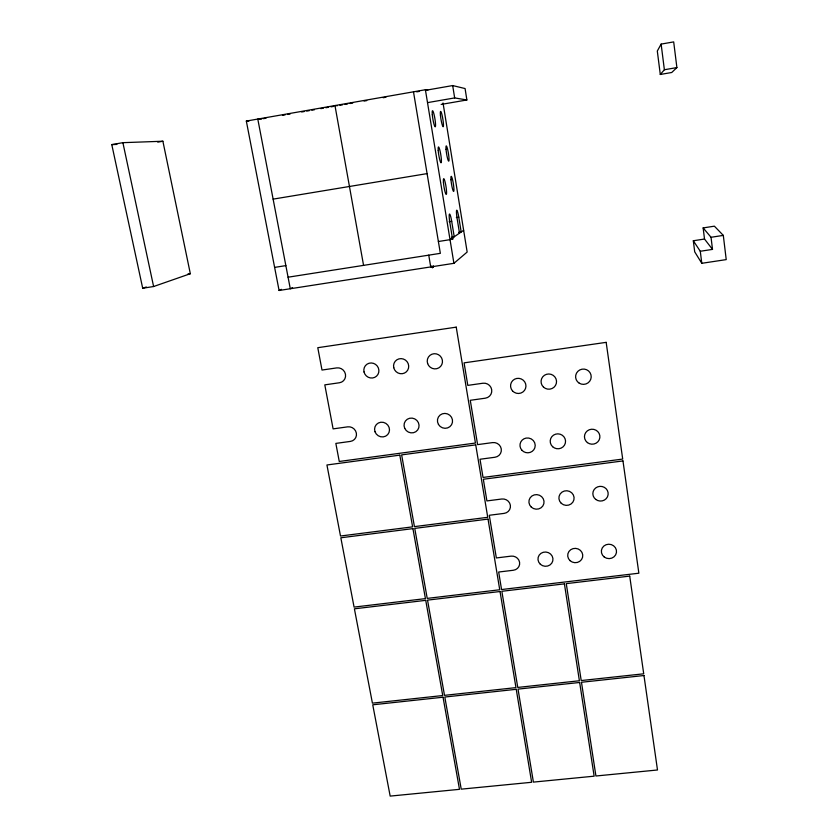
<?xml version="1.0" encoding="UTF-8"?>
<svg xmlns="http://www.w3.org/2000/svg" width="838" height="838" viewBox="0 0 838 838"><rect width="100%" height="100%" fill="white"/><g stroke="black" fill="none" stroke-linecap="round" stroke-linejoin="round"><path stroke-width="1.26" d="M661.13 44.1L657.306 51.034L660.292 74.467L671.73 72.497L676.895 67.585L673.689 41.9L661.13 44.1L664.377 69.743L660.292 74.467M427.841 90.19L425.39 89.739L246.33 121.07L279.085 290.482L453.913 263.321L467.164 252.049L443.03 102.98M463.644 230.293L450.027 239.668L438.379 241.512M292.556 287.602L290.283 288.743L257.79 119.059L261.634 119.122M279.085 290.482L281.432 289.33M153.605 286.523L190.331 273.712L162.886 141.234L122.893 142.669L111.779 144.607L142.701 288.241L153.605 286.523L122.893 142.669M142.701 288.241L146.336 286.994M263.404 118.671L265.981 118.221M282.49 115.33L285.109 114.879M287.602 114.439L290.147 113.989M301.649 111.978L304.246 111.527M306.76 111.087L309.348 110.637M311.862 110.197L314.449 109.747M320.807 108.636L323.374 108.186M325.909 107.735L328.475 107.285M331.02 106.845L333.576 106.395M339.956 105.284L342.512 104.834M345.036 104.394L347.623 103.943M350.116 103.503L352.725 103.053M364.101 101.063L366.761 100.591M383.165 97.721L385.909 97.239M416.706 91.855L419.272 91.405M425.704 90.284L452.677 85.56L465.08 88.556L466.881 99.973L441.144 104.425M157.754 142.135L162.886 141.234M427.726 102.592L454.657 97.92L466.881 99.973M664.377 69.743L676.895 67.585M273.125 199.13L427.087 173.613M456.354 217.555L458.774 217.168L461.183 231.99L458.763 232.367M449.158 221.703L451.692 221.305L454.227 236.777L451.703 237.175M187.806 274.11L190.331 273.712M274.623 267.395L285.852 265.615M288.073 277.2L440.348 253.338L413.49 91.813M704.517 239.04L703.145 227.915L714.385 226.176L723.309 235.394L726.221 259.612L701.794 263.3L694.702 251.829L693.319 240.757L704.517 239.04L712.51 249.389L700.285 251.264L693.319 240.757M703.145 227.915L711.033 237.28L723.309 235.394M111.779 144.607L116.88 144.419M246.33 121.07L248.865 121.091M337.41 105.724L334.97 105.557L363.566 265.374M433.173 266.034L433.435 266.819L433.246 266.107M428.752 255.15L430.722 266.924M452.384 238.044L449.817 222.395A7.909 1.006 81.1 0 1 449.482 214.036A7.909 1.006 81.1 0 1 451.692 221.305M425.39 89.739L453.913 263.321M459.496 233.142L457.066 218.163A7.573 0.922 81.1 0 1 456.71 210.191A7.573 0.922 81.1 0 1 458.774 217.168M452.677 85.56L454.657 97.92M700.285 251.264L701.794 263.3M711.033 237.28L712.51 249.389M431.497 266.631L432.356 267.657L433.414 266.903L432.356 267.657L431.738 266.023L431.507 266.557M451.441 238.411C453.149 241.993 453.903 235.384 451.441 238.411M456.228 327.145L317.78 347.697L322.002 370.05L336.719 367.903A7.657 7.333 45.6 0 1 345.466 374.261A7.657 7.333 45.6 0 1 339.484 382.746L324.798 384.862L333.105 428.878L347.697 426.846A7.563 7.207 38.6 0 1 356.36 433.12A7.563 7.207 38.6 0 1 350.41 441.406L335.849 443.407L339.264 461.476L475.429 443.04L456.228 327.145M606.167 342.354L464.084 362.864L467.803 385.375L482.908 383.238A7.689 7.511 26.8 0 1 491.686 389.649A7.689 7.511 26.8 0 1 485.338 398.186L470.275 400.302L477.597 444.622L492.576 442.6A7.615 7.364 20.6 0 1 501.26 448.917A7.615 7.364 20.6 0 1 494.954 457.255L480.017 459.255L483.034 477.44L622.707 459.067L606.167 342.354M399.81 455.139L326.935 464.985L340.5 536.016L412.61 526.851L399.81 455.139M475.733 444.873L401.643 454.887L414.433 526.62L487.737 517.308L475.733 444.873M622.969 460.921L483.327 479.252L486.909 500.925L501.753 499.008A7.542 7.228 17.6 0 1 510.363 505.251A7.542 7.228 17.6 0 1 504.099 513.39L489.287 515.276L496.347 557.951L511.065 556.139A7.479 7.081 15.7 0 1 519.581 562.298A7.479 7.081 15.7 0 1 513.359 570.259L498.673 572.029L501.564 589.543L638.87 573.202L622.969 460.921M412.925 528.621L340.836 537.776L354.076 607.1L425.432 598.615L412.925 528.621M488.03 519.099L414.747 528.39L427.223 598.395L499.741 589.763L488.03 519.099M425.735 600.343L354.401 608.817L372.418 703.145L442.736 695.54L425.735 600.343M500.035 591.513L427.537 600.123L444.507 695.351L515.957 687.621L500.035 591.513M564.414 583.856L501.857 591.293L517.758 687.432L579.393 680.76L564.414 583.856M629.715 576.104L566.268 583.636L581.216 680.561L643.72 673.804L629.715 576.104M443.04 697.216L372.742 704.8L390.173 796.1L459.486 789.333L443.04 697.216M516.239 689.307L444.81 697.027L461.235 789.155L531.638 782.283L516.239 689.307M579.655 682.467L518.031 689.119L533.408 782.105L594.142 776.177L579.655 682.467M643.961 675.522L581.478 682.268L595.933 775.998L657.495 769.986L643.961 675.522M364.027 371.978A7.668 7.395 44.3 0 0 376.545 376.157A7.668 7.395 44.3 0 0 373.518 363.367A7.668 7.395 44.3 0 0 364.027 371.978M374.984 431.717A7.584 7.27 36.5 0 0 387.69 434.608A7.584 7.27 36.5 0 0 383.437 422.373A7.584 7.27 36.5 0 0 374.984 431.717M404.733 428.365A7.594 7.322 34 0 0 417.691 429.957A7.594 7.322 34 0 0 412.233 418.131A7.594 7.322 34 0 0 404.733 428.365M393.745 367.673A7.689 7.458 42.7 0 0 406.315 371.863A7.689 7.458 42.7 0 0 403.34 359.02A7.689 7.458 42.7 0 0 393.745 367.673M427.621 363.545A7.71 7.521 40 0 0 440.579 366.457A7.71 7.521 40 0 0 436.357 353.887A7.71 7.521 40 0 0 427.621 363.545M438.463 424.447A7.626 7.385 30.3 0 0 451.567 424.719A7.626 7.385 30.3 0 0 444.936 413.417A7.626 7.385 30.3 0 0 438.463 424.447M512.468 390.843A7.72 7.573 18.8 0 0 525.552 388.403A7.72 7.573 18.8 0 0 516.732 378.451A7.72 7.573 18.8 0 0 512.468 390.843M521.865 450.195A7.647 7.416 14.9 0 0 534.822 447.869A7.647 7.416 14.9 0 0 526.107 438.075A7.647 7.416 14.9 0 0 521.865 450.195M552.609 446.696A7.678 7.458 9.4 0 0 565.346 443.093A7.678 7.458 9.4 0 0 555.667 434.147A7.678 7.458 9.4 0 0 552.609 446.696M543.495 387.114A7.752 7.615 9.9 0 0 556.338 383.375A7.752 7.615 9.9 0 0 546.554 374.293A7.752 7.615 9.9 0 0 543.495 387.114M579.226 383.176A7.793 7.647 -0.4 0 0 591.199 377.037A7.793 7.647 -0.4 0 0 579.791 369.935A7.793 7.647 -0.4 0 0 579.226 383.176M587.417 442.6A7.731 7.5 3.1 0 0 599.83 437.771A7.731 7.5 3.1 0 0 589.282 429.747A7.731 7.5 3.1 0 0 587.417 442.6M531.313 507.137A7.584 7.27 13.3 0 0 543.852 503.68A7.584 7.27 13.3 0 0 534.267 494.891A7.584 7.27 13.3 0 0 531.313 507.137M540.342 564.257A7.521 7.123 12.3 0 0 552.776 560.926A7.521 7.123 12.3 0 0 543.296 552.273A7.521 7.123 12.3 0 0 540.342 564.257M570.05 560.653A7.552 7.165 9.2 0 0 582.567 557.312A7.552 7.165 9.2 0 0 573.077 548.618A7.552 7.165 9.2 0 0 570.05 560.653M561.271 503.313A7.615 7.312 9.3 0 0 573.904 499.846A7.615 7.312 9.3 0 0 564.32 491.026A7.615 7.312 9.3 0 0 561.271 503.313M595.787 499.458A7.657 7.343 4.7 0 0 608.095 494.787A7.657 7.343 4.7 0 0 597.641 486.868A7.657 7.343 4.7 0 0 595.787 499.458M604.261 557.04A7.594 7.196 5.7 0 0 616.454 552.514A7.594 7.196 5.7 0 0 606.115 544.71A7.594 7.196 5.7 0 0 604.261 557.04M450.991 179.824A7.647 0.932 80.9 0 0 453.578 191.42A7.647 0.932 80.9 0 0 452.709 180.369A7.647 0.932 80.9 0 0 450.991 179.824M443.438 182.328A7.992 1.016 80.9 0 0 446.183 194.426A7.992 1.016 80.9 0 0 445.303 182.873A7.992 1.016 80.9 0 0 443.438 182.328M438.211 150.421A8.076 1.027 80.7 0 0 440.998 162.782A8.076 1.027 80.7 0 0 440.139 151.29A8.076 1.027 80.7 0 0 438.211 150.421M446.036 149.3A7.72 0.932 80.8 0 0 448.655 161.137A7.72 0.932 80.8 0 0 447.806 150.149A7.72 0.932 80.8 0 0 446.036 149.3M440.442 115.204A7.804 0.943 80.6 0 0 443.145 126.748A7.804 0.943 80.6 0 0 442.087 115.183A7.804 0.943 80.6 0 0 440.442 115.204M432.314 114.754A8.171 1.027 80.5 0 0 435.205 126.831A8.171 1.027 80.5 0 0 434.115 114.733A8.171 1.027 80.5 0 0 432.314 114.754"/></g></svg>
